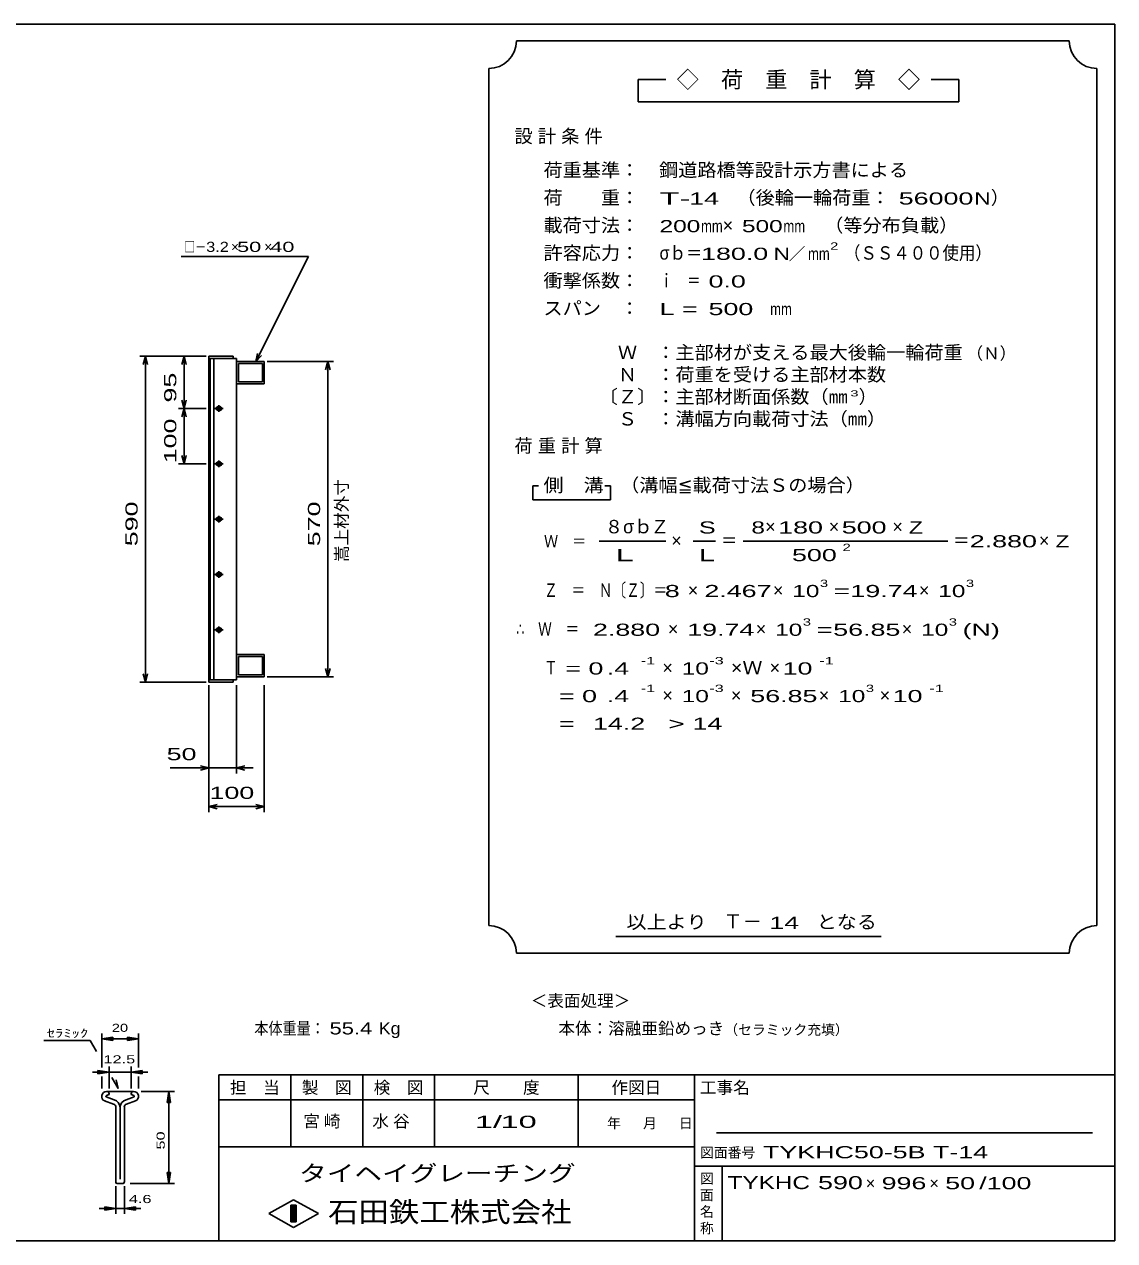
# Model space of a CAD drawing. Units: millimetres on the paper, scale 1:10. Extents: x 0 to 356, y 0 to 233.
# Drawn here: x 158.4 to 355.6, y 13.3 to 233.3 of the extents above; entities that cross this region are included whole.
import ezdxf
from ezdxf.enums import TextEntityAlignment as Align

# ---------------------------------------------------------------- set-up
doc = ezdxf.new("R2010")
doc.units = ezdxf.units.MM
for name, color, linetype, lineweight in [('0_2', 150, 'Continuous', 25), ('16', 3, 'Continuous', 25), ('22', 2, 'Continuous', 25), ('32', 4, 'Continuous', 25)]:
    doc.layers.add(name, color=color, linetype=linetype, lineweight=lineweight)
doc.styles.add('ベクトル', font='')
doc.styles.get('ベクトル').set_extended_font_data('ベクトル')

msp = doc.modelspace()

# ---------------------------------------------------------------- linework, layer by layer
at = {"layer": '0_2'}
for p, q in [((9.6, 233.35), (355.6, 233.35)), ((355.6, 233.35), (355.6, 13.35)), ((355.6, 43.35), (193.6, 43.35)), ((193.6, 43.35), (193.6, 13.35)), ((206.6, 43.35), (206.6, 30.35)), ((219.6, 30.35), (219.6, 43.35)), ((232.6, 43.35), (232.6, 30.35)), ((258.6, 30.35), (258.6, 43.35)), ((279.6, 43.35), (279.6, 13.35)), ((279.6, 38.85), (193.6, 38.85)), ((351.6, 32.85), (283.6, 32.85)), ((193.6, 30.35), (279.6, 30.35)), ((279.6, 26.85), (355.6, 26.85)), ((284.6, 13.35), (284.6, 26.85)), ((202.6, 18.25), (207.1, 20.75)), ((207.1, 20.75), (211.6, 18.25)), ((207.1, 15.75), (202.6, 18.25)), ((206.6, 19.75), (207.6, 19.75)), ((206.6, 16.75), (206.6, 19.75)), ((206.6, 19.75), (206.8, 19.75)), ((206.8, 19.75), (206.8, 16.75)), ((207, 16.75), (207, 19.75)), ((207, 19.75), (207.2, 19.75)), ((211.6, 18.25), (207.1, 15.75)), ((207.2, 19.75), (207.2, 16.75)), ((207.4, 16.75), (207.4, 19.75)), ((207.4, 19.75), (207.6, 19.75)), ((207.6, 19.75), (207.6, 16.75)), ((207.6, 19.75), (207.6, 16.75)), ((207.6, 16.75), (206.6, 16.75)), ((206.8, 16.75), (207, 16.75)), ((207.2, 16.75), (207.4, 16.75)), ((355.6, 13.35), (9.6, 13.35))]:
    msp.add_line(p, q, dxfattribs=at)
at = {"layer": '16'}
for p, q in [((196.2, 173.35), (191.8, 173.35)), ((191.8, 173.35), (191.8, 172.9)), ((191.8, 172.9), (196.2, 172.9)), ((191.8, 172.9), (191.8, 114.8)), ((196.8, 172.9), (191.8, 172.9)), ((192, 172.9), (192, 114.8)), ((192.7, 114.8), (192.7, 172.9)), ((196.2, 172.9), (196.2, 173.35)), ((196.8, 114.8), (196.8, 172.9)), ((196.8, 172.35), (201.8, 172.35)), ((196.8, 168.35), (196.8, 172.35)), ((197.12, 172.03), (201.48, 172.03)), ((197.12, 168.67), (197.12, 172.03)), ((201.48, 172.03), (201.48, 168.67)), ((201.8, 172.35), (201.8, 168.35)), ((201.8, 168.35), (196.8, 168.35)), ((201.48, 168.67), (197.12, 168.67)), ((192.8, 163.85), (194.4, 163.85)), ((193.8, 164.15), (193.4, 164.15)), ((193.4, 163.55), (193.8, 163.55)), ((193.6, 164.45), (193.6, 163.25)), ((193.8, 154.15), (193.4, 154.15)), ((193.6, 154.45), (193.6, 153.25)), ((192.8, 153.85), (194.4, 153.85)), ((193.4, 153.55), (193.8, 153.55)), ((192.8, 143.85), (194.4, 143.85)), ((193.8, 144.15), (193.4, 144.15)), ((193.4, 143.55), (193.8, 143.55)), ((193.6, 144.45), (193.6, 143.25)), ((193.6, 134.45), (193.6, 133.25)), ((192.8, 133.85), (194.4, 133.85)), ((193.8, 134.15), (193.4, 134.15)), ((193.4, 133.55), (193.8, 133.55)), ((192.8, 123.85), (194.4, 123.85)), ((193.8, 124.15), (193.4, 124.15)), ((193.4, 123.55), (193.8, 123.55)), ((193.6, 124.45), (193.6, 123.25)), ((201.8, 119.35), (196.8, 119.35)), ((196.8, 119.35), (196.8, 115.35)), ((201.48, 119.03), (197.12, 119.03)), ((197.12, 119.03), (197.12, 115.67)), ((201.48, 115.67), (201.48, 119.03)), ((201.8, 115.35), (201.8, 119.35)), ((191.8, 114.8), (196.2, 114.8)), ((191.8, 114.35), (191.8, 114.8)), ((191.8, 114.8), (196.8, 114.8)), ((196.2, 114.8), (196.2, 114.35)), ((196.8, 115.35), (201.8, 115.35)), ((197.12, 115.67), (201.48, 115.67)), ((196.2, 114.35), (191.8, 114.35))]:
    msp.add_line(p, q, dxfattribs=at)
for centre, radius, start, end in [((193.4, 163.85), 0.3, 90, 270), ((193.6, 163.85), 0.4, 46.6, 133.4), ((193.6, 163.85), 0.4, 226.6, 313.4), ((193.8, 163.85), 0.3, 270, 90), ((193.4, 153.85), 0.3, 90, 270), ((193.6, 153.85), 0.4, 46.6, 133.4), ((193.8, 153.85), 0.3, 270, 90), ((193.6, 153.85), 0.4, 226.6, 313.4), ((193.4, 143.85), 0.3, 90, 270), ((193.6, 143.85), 0.4, 46.6, 133.4), ((193.6, 143.85), 0.4, 226.6, 313.4), ((193.8, 143.85), 0.3, 270, 90), ((193.6, 133.85), 0.4, 46.6, 133.4), ((193.4, 133.85), 0.3, 90, 270), ((193.6, 133.85), 0.4, 226.6, 313.4), ((193.8, 133.85), 0.3, 270, 90), ((193.4, 123.85), 0.3, 90, 270), ((193.6, 123.85), 0.4, 46.6, 133.4), ((193.6, 123.85), 0.4, 226.6, 313.4), ((193.8, 123.85), 0.3, 270, 90)]:
    msp.add_arc(centre, radius, start, end, dxfattribs=at)
at = {"layer": '22', "color": 4}
for p, q in [((347.4, 230.35), (247.4, 230.35)), ((242.4, 225.35), (242.4, 70.35)), ((352.4, 70.35), (352.4, 225.35)), ((274.4, 223.35), (269.4, 223.35)), ((269.4, 223.35), (269.4, 219.35)), ((327.4, 223.35), (322.4, 223.35)), ((327.4, 219.35), (327.4, 223.35)), ((269.4, 219.35), (327.4, 219.35)), ((209.8, 191.35), (186.8, 191.35)), ((200.3, 172.35), (209.8, 191.35)), ((200.3, 172.35), (200.6, 173.81)), ((191.3, 173.35), (179.3, 173.35)), ((180.3, 173.35), (179.9, 171.85)), ((180.7, 171.85), (180.3, 173.35)), ((180.3, 173.35), (180.3, 114.35)), ((191.3, 173.35), (186.3, 173.35)), ((187.3, 173.35), (186.9, 171.85)), ((187.7, 171.85), (187.3, 173.35)), ((187.3, 173.35), (187.3, 163.85)), ((200.3, 172.35), (201.3, 173.45)), ((202.3, 172.35), (214.3, 172.35)), ((213.3, 172.35), (212.9, 170.85)), ((213.7, 170.85), (213.3, 172.35)), ((213.3, 172.35), (213.3, 115.35)), ((187.3, 163.85), (186.9, 165.35)), ((187.7, 165.35), (187.3, 163.85)), ((186.3, 163.85), (191.3, 163.85)), ((187.3, 163.85), (186.9, 162.35)), ((187.7, 162.35), (187.3, 163.85)), ((187.3, 163.85), (187.3, 153.85)), ((187.3, 153.85), (186.9, 155.35)), ((187.7, 155.35), (187.3, 153.85)), ((186.3, 153.85), (191.3, 153.85)), ((251.4, 149.85), (250.4, 149.85)), ((250.4, 149.85), (250.4, 147.35)), ((264.4, 149.85), (263.4, 149.85)), ((264.4, 147.35), (264.4, 149.85)), ((250.4, 147.35), (264.4, 147.35)), ((262.4, 139.85), (274.4, 139.85)), ((279.4, 139.85), (283.4, 139.85)), ((288.4, 139.85), (325.4, 139.85)), ((213.3, 115.35), (212.9, 116.85)), ((213.7, 116.85), (213.3, 115.35)), ((180.3, 114.35), (179.9, 115.85)), ((180.7, 115.85), (180.3, 114.35)), ((214.3, 115.35), (202.3, 115.35)), ((179.3, 114.35), (191.3, 114.35)), ((191.8, 113.85), (191.8, 97.85)), ((191.8, 90.85), (191.8, 113.85)), ((196.8, 97.85), (196.8, 113.85)), ((201.8, 90.85), (201.8, 113.85)), ((191.8, 98.85), (190.3, 99.25)), ((196.8, 98.85), (198.3, 99.25)), ((191.8, 98.85), (184.8, 98.85)), ((190.3, 98.45), (191.8, 98.85)), ((191.8, 98.85), (196.8, 98.85)), ((198.3, 98.45), (196.8, 98.85)), ((196.8, 98.85), (199.8, 98.85)), ((191.8, 91.85), (193.3, 92.25)), ((193.3, 91.45), (191.8, 91.85)), ((191.8, 91.85), (201.8, 91.85)), ((201.8, 91.85), (200.3, 92.25)), ((200.3, 91.45), (201.8, 91.85)), ((265.4, 68.35), (313.4, 68.35)), ((247.4, 65.35), (347.4, 65.35))]:
    msp.add_line(p, q, dxfattribs=at)
for centre, start, end in [((242.4, 230.35), 270, 0), ((352.4, 230.35), 180, 270), ((242.4, 65.35), 0, 90), ((352.4, 65.35), 90, 180)]:
    msp.add_arc(centre, 5, start, end, dxfattribs=at)
at = {"layer": '32'}
for p, q in [((172.4, 44.65), (172.4, 50.85)), ((179.067, 44.65), (179.067, 50.85)), ((161.967, 49.55), (170.3, 49.55)), ((171.467, 47.55), (170.3, 49.55)), ((172.4, 49.85), (174.4, 50.15)), ((174.4, 49.55), (172.4, 49.85)), ((172.4, 49.85), (179.067, 49.85)), ((174.4, 49.55), (174.4, 50.15)), ((179.067, 49.85), (177.067, 50.15)), ((177.067, 49.55), (177.067, 50.15)), ((177.067, 49.55), (179.067, 49.85)), ((173.733, 43.85), (171.733, 44.15)), ((171.733, 44.15), (171.733, 43.55)), ((173.733, 40.85), (173.733, 44.85)), ((177.733, 44.85), (177.733, 40.85)), ((177.733, 43.85), (179.733, 44.15)), ((179.733, 44.15), (179.733, 43.55)), ((173.733, 43.85), (170.733, 43.85)), ((171.733, 43.55), (173.733, 43.85)), ((172.4, 40.85), (172.4, 43.05)), ((173.733, 43.85), (177.733, 43.85)), ((175.4, 40.85), (174.233, 42.85)), ((175.4, 40.85), (175.033, 42.417)), ((179.733, 43.55), (177.733, 43.85)), ((177.733, 43.85), (180.733, 43.85)), ((179.067, 40.85), (179.067, 43.05)), ((173.247, 39.579), (173.727, 39.812)), ((173.43, 40.35), (178.113, 40.35)), ((173.727, 39.812), (173.727, 39.889)), ((177.733, 39.889), (177.733, 39.812)), ((177.733, 39.812), (178.213, 39.579)), ((179.567, 40.35), (185.567, 40.35)), ((184.267, 38.35), (184.567, 40.35)), ((184.867, 38.35), (184.567, 40.35)), ((184.567, 23.683), (184.567, 40.35)), ((172.94, 38.624), (174.564, 38.054)), ((174.634, 38.841), (173.194, 39.347)), ((174.963, 37.486), (174.963, 23.913)), ((175.733, 24.447), (175.733, 37.47)), ((176.497, 23.913), (176.497, 37.486)), ((178.266, 39.347), (176.826, 38.841)), ((176.896, 38.054), (178.519, 38.624)), ((184.267, 38.35), (184.867, 38.35)), ((184.567, 23.683), (184.267, 25.683)), ((184.267, 25.683), (184.867, 25.683)), ((184.867, 25.683), (184.567, 23.683)), ((174.967, 18.183), (174.967, 23.183)), ((175.197, 23.679), (176.263, 23.679)), ((176.5, 18.183), (176.5, 23.183)), ((177.567, 23.683), (185.567, 23.683)), ((171.967, 19.183), (174.967, 19.183)), ((174.967, 19.183), (172.967, 19.483)), ((172.967, 18.883), (172.967, 19.483)), ((172.967, 18.883), (174.967, 19.183)), ((174.967, 19.183), (176.5, 19.183)), ((176.5, 19.183), (178.5, 19.483)), ((178.5, 18.883), (176.5, 19.183)), ((176.5, 19.183), (179.5, 19.183)), ((178.5, 18.883), (178.5, 19.483))]:
    msp.add_line(p, q, dxfattribs=at)
for centre, radius, start, end in [((173.297, 39.45), 0.9, 90.98, 246.68), ((173.244, 39.868), 0.483, 2.5, 85.55), ((178.216, 39.868), 0.483, 94.45, 177.5), ((178.163, 39.45), 0.9, 293.32, 89.02002), ((173.302, 39.445), 0.147, 111.91, 222.33), ((174.364, 37.487), 0.6, 0, 70.58), ((174.203, 37.369), 1.533, 3.78, 73.7), ((177.256, 37.369), 1.533, 106.3, 176.22), ((177.096, 37.487), 0.6, 109.42, 180), ((178.158, 39.445), 0.147, 317.67, 68.08999), ((175.197, 23.913), 0.233, 180, 270), ((176.263, 23.913), 0.233, 270, 0)]:
    msp.add_arc(centre, radius, start, end, dxfattribs=at)

# ---------------------------------------------------------------- texts
at = {"layer": '0_2', "style": 'ベクトル'}
for s, height, p in [('担\u3000当', 2.199, (195.6, 41.05)), ('製\u3000図', 2.199, (208.6, 41.05)), ('検\u3000図', 2.199, (221.6, 41.05)), ('尺\u3000\u3000度', 2.199, (239.6, 41.05)), ('作図日', 2.199, (264.6, 41.05)), ('工事名', 2.199, (280.6, 41.05)), ('年', 1.833, (263.8, 34.6)), ('月', 1.833, (270.3, 34.6)), ('日', 1.833, (276.8, 34.6)), ('図面番号', 1.833, (280.6, 29.3)), ('図', 1.833, (280.6, 24.6)), ('面', 1.833, (280.6, 21.6)), ('名', 1.833, (280.6, 18.6)), ('称', 1.833, (280.6, 15.6))]:
    msp.add_text(s, height=height, dxfattribs=at).set_placement(p, align=Align.MIDDLE_LEFT)
at = {"layer": '0_2', "color": 222, "style": 'ベクトル'}
for s, height, width, p in [('タイヘイグレーチング', 2.933, 1.25, (208.1, 25.55)), ('石田鉄工株式会社', 3.666, 1.1, (213.35, 18.55))]:
    msp.add_text(s, height=height, dxfattribs=dict(at, width=width)).set_placement(p, align=Align.MIDDLE_LEFT)
at = {"layer": '22', "style": 'ベクトル'}
for s, height, p in [('◇\u3000荷\u3000重\u3000計\u3000算\u3000◇', 2.933, (276.4, 223.35)), ('）', 2.419, (333.2, 202)), ('×', 2.419, (284.7, 197)), ('×', 1.833, (195.8, 193.1)), ('×', 1.833, (201.8, 193.1)), ('／', 2.199, (296.65, 191.85)), ('（Ｎ）', 2.199, (328.8, 173.85)), ('）', 2.419, (309.3, 166)), ('８', 2.419, (263.4, 142.5)), ('σｂ', 2.419, (266.7, 142.5)), ('Ｚ', 2.419, (271.7, 142.5)), ('×', 2.419, (292.4, 142.5)), ('×', 2.419, (303.9, 142.5)), ('×', 2.419, (315.4, 142.5)), ('×', 2.419, (275.4, 140)), ('×', 2.419, (341.9, 140)), ('×', 2.419, (278.4, 131)), ('×', 2.419, (293.8, 131)), ('×', 2.419, (320.2, 131)), ('×', 2.419, (274.8, 124)), ('×', 2.419, (290.7, 124)), ('×', 2.419, (317.1, 124)), ('×', 2.419, (273.8, 117)), ('×', 2.419, (293.2, 117)), ('×', 2.419, (273.8, 112)), ('×', 2.419, (286.2, 112)), ('×', 2.419, (302.1, 112)), ('×', 2.419, (313.1, 112)), ('Ｔ－', 2.566, (284.8, 71.1)), ('＜表面処理＞', 2.199, (250, 56.75)), ('本体：', 2.199, (255, 51.75)), ('溶融亜鉛めっき', 2.199, (264, 51.75)), ('（セラミック充填）', 1.833, (285, 51.5)), ('×', 2.199, (310.6, 23.75)), ('×', 2.199, (322.1, 23.75))]:
    msp.add_text(s, height=height, dxfattribs=at).set_placement(p, align=Align.MIDDLE_LEFT)
for s, height, width, p in [('荷重基準：\u3000', 2.419, 1.05, (252.3, 207)), ('鋼道路橋等設計示方書による', 2.419, 1.05, (273.2, 207)), ('荷\u3000\u3000重：\u3000', 2.419, 1.05, (252.3, 202)), ('T-', 2.199, 2, (273.3, 201.85)), (' 14 ', 2.199, 1.65, (277.3, 201.85)), ('（後輪一輪荷重：', 2.419, 1.05, (287.2, 202)), (' 56000', 2.199, 1.65, (315.2, 201.85)), ('N', 2.199, 1.4, (330.2, 201.85)), ('載荷寸法：\u3000', 2.419, 1.05, (252.3, 197)), ('\u3000（等分布負載）', 2.419, 1.05, (299.6, 197)), ('200', 2.199, 1.5, (273.3, 196.85)), ('mm', 2.199, 0.8, (280.8, 196.85)), ('500', 2.199, 1.5, (288.2, 196.85)), ('mm', 2.199, 0.8, (295.7, 196.85)), ('□－', 1.833, 0.8, (187.3, 193.1)), ('3.2', 1.833, 1.2, (191.3, 193.1)), (' 50 ', 1.833, 1.6, (195.8, 193.1)), (' 40 ', 1.833, 1.6, (201.8, 193.1)), ('2', 1.32, 1.5, (304.15, 193.25)), ('（ＳＳ４００使用）', 2.419, 0.9, (306.65, 192)), ('許容応力：\u3000', 2.419, 1.05, (252.3, 192)), ('σｂ＝', 2.419, 0.9, (273.3, 192)), ('180.0', 2.199, 1.65, (280.8, 191.85)), ('N', 2.199, 1.4, (293.9, 191.85)), ('mm', 2.199, 0.8, (300.15, 191.85)), ('衝撃係数：\u3000', 2.419, 1.05, (252.3, 187)), ('ｉ\u3000＝', 2.419, 0.75, (273.3, 187)), (' 0.0', 2.199, 1.65, (280.8, 186.85)), ('スパン\u3000：\u3000', 2.419, 1.05, (252.3, 182)), ('L =', 2.199, 1.65, (273.3, 181.85)), (' 500 ', 2.199, 1.65, (280.8, 181.85)), ('mm', 2.199, 0.8, (293.3, 181.85)), ('\u3000Ｗ\u3000：主部材が支える最大後輪一輪荷重', 2.419, 1.05, (262.3, 174)), ('\u3000Ｎ\u3000：荷重を受ける主部材本数', 2.419, 1.05, (262.3, 170)), ('〔Ｚ〕：主部材断面係数（㎜', 2.419, 1.05, (262.3, 166)), ('3', 1.1, 1.8, (307.8, 166.6)), ('\u3000Ｓ\u3000：溝幅方向載荷寸法（㎜）', 2.419, 1.05, (262.3, 162)), ('側\u3000溝', 2.419, 1.1, (252.3, 150)), ('\u3000（溝幅≦載荷寸法Ｓの場合）', 2.419, 1.05, (262.7, 150)), ('S', 2.199, 1.55, (280.4, 142.35)), ('8', 2.199, 1.5, (289.9, 142.35)), (' 180 ', 2.199, 1.65, (293.4, 142.35)), (' 500 ', 2.199, 1.65, (304.9, 142.35)), ('Z', 2.199, 1.4, (318.4, 142.35)), ('Ｗ\u3000＝', 2.199, 0.85, (252.4, 139.85)), ('2.880', 2.199, 1.65, (329.4, 139.85)), ('Z', 2.199, 1.4, (344.9, 139.85)), ('＝', 2.419, 0.9, (284.4, 140)), ('2', 1.32, 1.5, (306.4, 138.75)), ('＝', 2.419, 0.9, (326.4, 140)), ('L', 2.199, 1.8, (280.4, 137.35)), (' 500 ', 2.199, 1.65, (295.9, 137.35)), ('Ｚ\u3000＝\u3000Ｎ〔Ｚ〕＝', 2.419, 0.75, (252.4, 131)), ('3', 1.32, 1.5, (302.3, 132.25)), ('3', 1.32, 1.5, (328.7, 132.25)), (' 8 ', 2.199, 1.65, (272.9, 130.85)), ('2.467', 2.199, 1.65, (281.4, 130.85)), ('10', 2.199, 1.5, (297.3, 130.85)), ('=', 2.199, 1.7, (304.8, 130.85)), ('19.74', 2.199, 1.65, (307.8, 130.85)), ('10', 2.199, 1.5, (323.7, 130.85)), ('3', 1.32, 1.5, (299.2, 125.25)), ('3', 1.32, 1.5, (325.6, 125.25)), ('∴\u3000Ｗ\u3000＝', 2.419, 0.75, (247.4, 124)), (' 2.880', 2.199, 1.65, (259.9, 123.85)), ('19.74', 2.199, 1.65, (278.3, 123.85)), ('10', 2.199, 1.5, (294.2, 123.85)), ('=', 2.199, 1.7, (301.7, 123.85)), ('56.85', 2.199, 1.65, (304.7, 123.85)), ('10', 2.199, 1.5, (320.6, 123.85)), ('(N)', 2.199, 1.65, (328.1, 123.85)), ('-1', 1.32, 1.65, (269.9, 118.25)), ('-3', 1.32, 1.65, (282.3, 118.25)), ('-1', 1.32, 1.65, (302.2, 118.25)), ('Ｔ', 2.419, 0.75, (252.4, 117)), (' = 0', 2.199, 1.65, (254.9, 116.85)), (' .4 ', 2.199, 1.65, (262.4, 116.85)), ('10', 2.199, 1.5, (277.3, 116.85)), ('×Ｗ', 2.419, 1.1, (286.2, 117)), (' 10 ', 2.199, 1.65, (294.2, 116.85)), ('  = 0', 2.199, 1.65, (252.4, 111.85)), (' .4 ', 2.199, 1.65, (262.4, 111.85)), ('-1', 1.32, 1.65, (269.9, 113.25)), ('10', 2.199, 1.5, (277.3, 111.85)), ('-3', 1.32, 1.65, (282.3, 113.25)), ('56.85', 2.199, 1.65, (289.7, 111.85)), ('10', 2.199, 1.5, (305.6, 111.85)), ('3', 1.32, 1.5, (310.6, 113.25)), (' 10 ', 2.199, 1.65, (314.1, 111.85)), ('-1', 1.32, 1.65, (322.1, 113.25)), (' 14.2', 2.199, 1.65, (259.9, 106.85)), (' 14 ', 2.199, 1.65, (277.9, 106.85)), ('  =', 2.199, 1.65, (252.4, 106.85)), ('>', 2.199, 1.7, (274.9, 106.85)), (' 50 ', 2.199, 1.65, (182.8, 101.35)), (' 100 ', 2.199, 1.65, (190.55, 94.35)), ('以上より\u3000', 2.419, 1.1, (267.3, 71)), (' 14 ', 2.199, 1.65, (291.8, 70.85)), ('となる', 2.419, 1.1, (301.7, 71)), ('本体重量：', 2.199, 0.85, (200, 51.75)), (' 55.4', 2.199, 1.35, (212.5, 51.75)), ('Kg', 2.199, 1.1, (222.5, 51.75)), ('1/', 2.199, 2, (239.9, 34.85)), (' 10 ', 2.199, 2, (242.9, 34.85)), ('TYKHC50-5B T-14              ', 2.199, 1.65, (292, 29.35)), ('TYKHC', 2.346, 1.4, (285.6, 23.85)), (' 590 ', 2.346, 1.55, (300.6, 23.85)), (' 996 ', 2.199, 1.65, (312.1, 23.75)), (' 50 ', 2.199, 1.65, (323.6, 23.75)), ('/', 2.199, 1.65, (331.1, 23.75)), (' 100 ', 2.199, 1.65, (331.1, 23.75))]:
    msp.add_text(s, height=height, dxfattribs=dict(at, width=width)).set_placement(p, align=Align.MIDDLE_LEFT)
at = {"layer": '22', "style": 'ベクトル', "width": 1.65}
for s, p in [(' 95 ', (184.8, 163.6)), (' 100 ', (184.8, 152.6)), (' 590 ', (177.8, 137.6)), (' 570 ', (210.8, 137.6))]:
    msp.add_text(s, height=2.199, rotation=90, dxfattribs=at).set_placement(p, align=Align.MIDDLE_LEFT)
at = {"layer": '22', "style": 'ベクトル'}
msp.add_text('嵩上材外寸', height=2.199, rotation=90, dxfattribs=at).set_placement((215.8, 136.1), align=Align.MIDDLE_LEFT)
at = {"layer": '22', "attachment_point": 4, "style": 'ベクトル'}
for s, insert, char_height in [('\\T1.28;設計条件', (247.05, 213), 2.419), ('\\T1.28;荷重計算', (247.05, 157), 2.419), ('\\T1.5;\\W2;\\~L\\~', (262.9, 137.35), 2.199), ('\\T1.25;宮崎\u3000', (208.85, 34.85), 2.199), ('\\T1.25;水谷\u3000', (221.35, 34.85), 2.199)]:
    msp.add_mtext(s, dxfattribs=dict(at, insert=insert, char_height=char_height))
at = {"layer": '32', "color": 2, "style": 'ベクトル'}
for s, width, p in [('ｾﾗﾐｯｸ', 1.5, (162.467, 50.85)), ('20', 1.35, (174.233, 51.85)), ('12.5', 1.5, (172.733, 46.15)), (' 4.6 ', 1.5, (176.5, 20.883))]:
    msp.add_text(s, height=1.466, dxfattribs=dict(at, width=width)).set_placement(p, align=Align.MIDDLE_LEFT)
at = {"layer": '32', "color": 2, "style": 'ベクトル', "width": 1.5}
msp.add_text(' 50 ', height=1.466, rotation=90, dxfattribs=at).set_placement((183.067, 29.017), align=Align.MIDDLE_LEFT)

doc.saveas('drawing.dxf')
